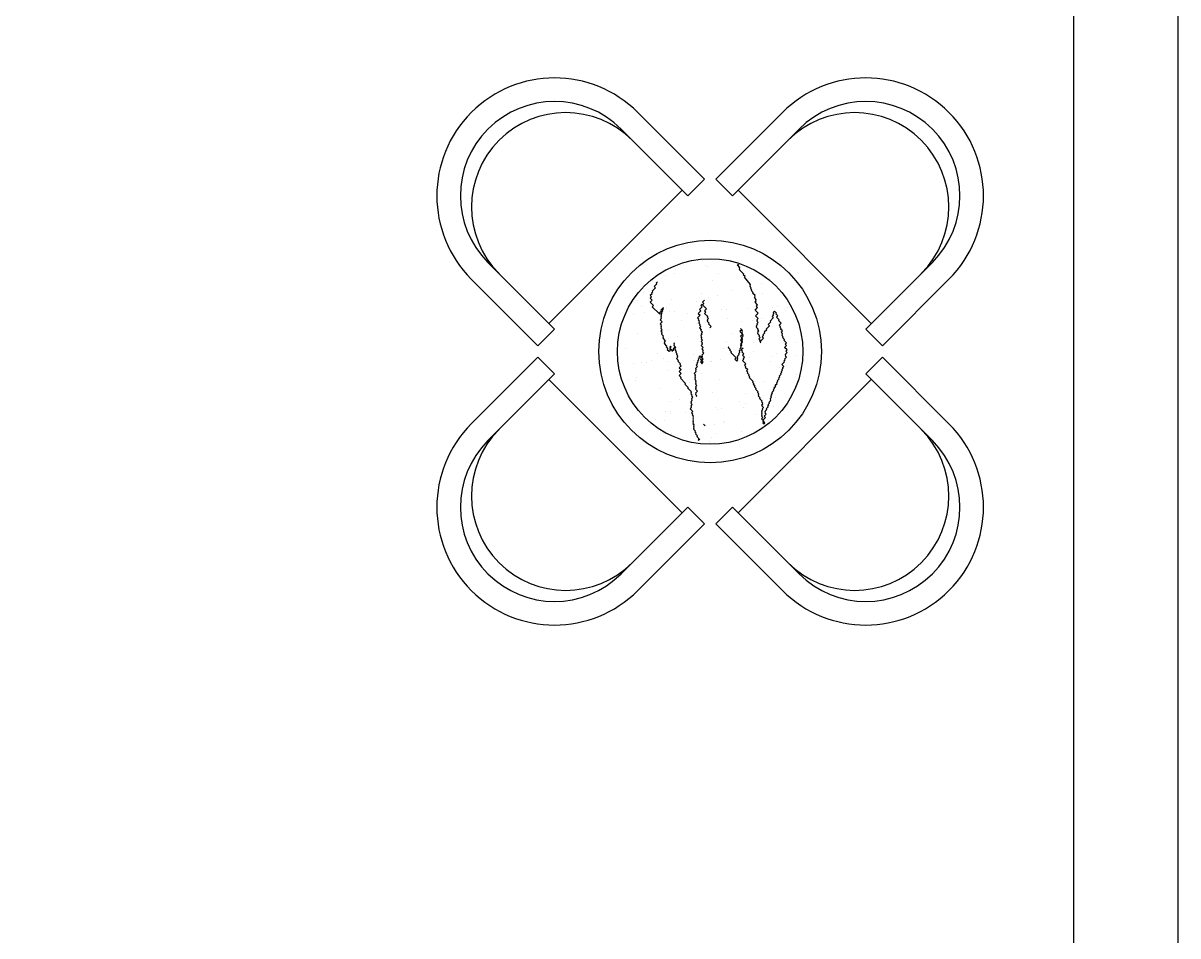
# Model space of a CAD drawing. Header units: inches. Extents: x 5.3 to 47.8, y 15.8 to 40.6.
# Drawn here: x 22.571 to 26.308, y 18.73 to 21.681 of the extents above; entities that cross this region are included whole.
import ezdxf

# ---------------------------------------------------------------- set-up
doc = ezdxf.new("R2010")
doc.units = ezdxf.units.IN
doc.header["$MEASUREMENT"] = 0
doc.layers.add('02', color=2, linetype='Continuous')
doc.layers.add('kadrbm', color=4, linetype='Continuous')

# ---------------------------------------------------------------- blocks, each defined once
blk = doc.blocks.new('kadrbm')
at = {"layer": 'kadrbm', "color": 4}
blk.add_lwpolyline([(0, 0), (0, 24.7972), (21, 24.7972), (21, 0), (0, 0)], close=True, dxfattribs=at)
blk.add_lwpolyline([(20.6631, 0.3257), (20.6631, 24.4603), (0.3369, 24.4603), (0.3369, 0.3257), (20.6631, 0.3257)], dxfattribs=at)

msp = doc.modelspace()

# ---------------------------------------------------------------- linework, layer by layer
at = {"layer": '02'}
for p, q in [((24.7757, 21.1769), (24.5602, 21.3925)), ((24.8129, 21.1769), (25.0285, 21.3925)), ((24.5063, 21.3386), (24.7219, 21.1231)), ((25.0823, 21.3386), (24.8668, 21.1231)), ((24.7219, 21.1231), (24.7757, 21.1769)), ((24.8668, 21.1231), (24.8129, 21.1769)), ((24.2728, 20.71), (24.7039, 21.141)), ((25.3158, 20.71), (24.8848, 21.141)), ((24.0753, 20.9075), (24.2908, 20.692)), ((24.7544, 20.9132), (24.7544, 20.9132)), ((24.7694, 20.9138), (24.7694, 20.9138)), ((24.7784, 20.8966), (24.7784, 20.8966)), ((24.7844, 20.8949), (24.7844, 20.8949)), ((24.8506, 20.9121), (24.8506, 20.9121)), ((24.8824, 20.8997), (24.8845, 20.9018)), ((24.8909, 20.8912), (24.8824, 20.8997)), ((24.8845, 20.9018), (24.8866, 20.8997)), ((24.8887, 20.8891), (24.8909, 20.8912)), ((25.5134, 20.9075), (25.2979, 20.692)), ((24.2369, 20.6381), (24.0214, 20.8537)), ((24.6497, 20.865), (24.6497, 20.865)), ((24.679, 20.8715), (24.679, 20.8715)), ((24.6821, 20.8853), (24.6821, 20.8853)), ((24.8207, 20.873), (24.8207, 20.873)), ((24.8909, 20.887), (24.8887, 20.8891)), ((24.8887, 20.8849), (24.8909, 20.887)), ((24.9036, 20.87), (24.8887, 20.8849)), ((24.9014, 20.8679), (24.9036, 20.87)), ((24.9078, 20.8616), (24.9014, 20.8679)), ((24.9057, 20.8595), (24.9078, 20.8616)), ((24.9247, 20.8362), (24.9057, 20.8595)), ((25.3518, 20.6381), (25.5673, 20.8537)), ((24.6176, 20.8255), (24.607, 20.8149)), ((24.6077, 20.8484), (24.6077, 20.8484)), ((24.6219, 20.8382), (24.6134, 20.8297)), ((24.6134, 20.8297), (24.6176, 20.8255)), ((24.624, 20.8445), (24.6198, 20.8403)), ((24.6198, 20.8403), (24.6219, 20.8382)), ((24.8015, 20.8481), (24.8015, 20.8481)), ((24.8628, 20.8175), (24.8628, 20.8175)), ((24.9141, 20.8467), (24.9163, 20.8489)), ((24.9226, 20.834), (24.9247, 20.8362)), ((24.9247, 20.8319), (24.9226, 20.834)), ((24.9226, 20.8298), (24.9247, 20.8319)), ((24.9268, 20.8256), (24.9226, 20.8298)), ((24.9247, 20.8235), (24.9268, 20.8256)), ((24.929, 20.8192), (24.9247, 20.8235)), ((24.9249, 20.8229), (24.9249, 20.8229)), ((24.9268, 20.8171), (24.929, 20.8192)), ((24.9332, 20.8108), (24.9268, 20.8171)), ((24.9605, 20.8396), (24.9605, 20.8396)), ((24.5585, 20.7844), (24.5585, 20.7844)), ((24.5777, 20.8094), (24.5777, 20.8094)), ((24.607, 20.8064), (24.6007, 20.8001)), ((24.6007, 20.8001), (24.6049, 20.7958)), ((24.6049, 20.7958), (24.6007, 20.7916)), ((24.6007, 20.7916), (24.607, 20.7852)), ((24.607, 20.7852), (24.6007, 20.7789)), ((24.6007, 20.7789), (24.6113, 20.7683)), ((24.6092, 20.8128), (24.6049, 20.8085)), ((24.6049, 20.8085), (24.607, 20.8064)), ((24.607, 20.8149), (24.6092, 20.8128)), ((24.6693, 20.7886), (24.6693, 20.7886)), ((24.7515, 20.7828), (24.7515, 20.7828)), ((24.7665, 20.8062), (24.7665, 20.8062)), ((24.7765, 20.7853), (24.7701, 20.7789)), ((24.7701, 20.7789), (24.7743, 20.7747)), ((24.7902, 20.793), (24.7902, 20.793)), ((24.8195, 20.7995), (24.8195, 20.7995)), ((24.9311, 20.8086), (24.9332, 20.8108)), ((24.9395, 20.8002), (24.9311, 20.8086)), ((24.9374, 20.798), (24.9395, 20.8002)), ((24.9395, 20.7959), (24.9374, 20.798)), ((24.9374, 20.7938), (24.9395, 20.7959)), ((24.9438, 20.7875), (24.9374, 20.7938)), ((24.9395, 20.779), (24.9438, 20.7832)), ((24.948, 20.7705), (24.9395, 20.779)), ((24.9416, 20.7853), (24.9438, 20.7875)), ((24.9438, 20.7832), (24.9416, 20.7853)), ((24.9453, 20.7825), (24.9453, 20.7825)), ((24.9645, 20.8075), (24.9645, 20.8075)), ((24.5716, 20.7665), (24.5716, 20.7665)), ((24.5832, 20.7449), (24.5832, 20.7449)), ((24.6113, 20.7683), (24.607, 20.7641)), ((24.607, 20.7641), (24.6303, 20.7408)), ((24.6303, 20.745), (24.6367, 20.7514)), ((24.6324, 20.7429), (24.6303, 20.745)), ((24.6303, 20.7408), (24.6324, 20.7429)), ((24.6346, 20.7535), (24.643, 20.7619)), ((24.6367, 20.7514), (24.6346, 20.7535)), ((24.6388, 20.745), (24.6346, 20.7408)), ((24.6409, 20.7514), (24.6367, 20.7471)), ((24.6367, 20.7471), (24.6388, 20.745)), ((24.643, 20.7577), (24.6388, 20.7535)), ((24.6388, 20.7535), (24.6409, 20.7514)), ((24.643, 20.7619), (24.6409, 20.7598)), ((24.6409, 20.7598), (24.643, 20.7577)), ((24.6525, 20.7625), (24.6525, 20.7625)), ((24.6641, 20.7484), (24.6641, 20.7484)), ((24.6791, 20.749), (24.6791, 20.749)), ((24.7215, 20.7438), (24.7215, 20.7438)), ((24.7498, 20.7521), (24.7498, 20.7521)), ((24.7637, 20.7514), (24.7553, 20.7429)), ((24.7553, 20.7429), (24.7616, 20.7366)), ((24.768, 20.7641), (24.7595, 20.7556)), ((24.7595, 20.7556), (24.7637, 20.7514)), ((24.768, 20.7726), (24.7637, 20.7683)), ((24.7637, 20.7683), (24.768, 20.7641)), ((24.7743, 20.7747), (24.7701, 20.7705)), ((24.7701, 20.7705), (24.7828, 20.7578)), ((24.7828, 20.7578), (24.7764, 20.7514)), ((24.7764, 20.7514), (24.7807, 20.7472)), ((24.7807, 20.7472), (24.7764, 20.7429)), ((24.7764, 20.7429), (24.787, 20.7323)), ((24.8307, 20.7557), (24.8307, 20.7557)), ((24.8457, 20.7563), (24.8457, 20.7563)), ((24.9165, 20.7594), (24.9165, 20.7594)), ((24.9395, 20.7536), (24.948, 20.762)), ((24.9501, 20.743), (24.9395, 20.7536)), ((24.9416, 20.7345), (24.9501, 20.743)), ((24.9438, 20.7663), (24.948, 20.7705)), ((24.948, 20.762), (24.9438, 20.7663)), ((25.0009, 20.743), (24.9967, 20.7388)), ((24.9974, 20.7629), (24.9974, 20.7629)), ((25.0031, 20.7494), (24.9988, 20.7451)), ((24.9988, 20.7451), (25.0009, 20.743)), ((25.0094, 20.743), (25.0031, 20.7494)), ((25.0073, 20.7409), (25.0094, 20.743)), ((25.0124, 20.7636), (25.0124, 20.7636)), ((25.045, 20.7605), (25.045, 20.7605)), ((24.5178, 20.7327), (24.5178, 20.7327)), ((24.5471, 20.7392), (24.5471, 20.7392)), ((24.6367, 20.7259), (24.6324, 20.7217)), ((24.6324, 20.7217), (24.6388, 20.7154)), ((24.6388, 20.7154), (24.6324, 20.709)), ((24.6324, 20.709), (24.6367, 20.7048)), ((24.6367, 20.7302), (24.6345, 20.7281)), ((24.6345, 20.7281), (24.6367, 20.7259)), ((24.6367, 20.7048), (24.6345, 20.7026)), ((24.6346, 20.7408), (24.6367, 20.7386)), ((24.6367, 20.7386), (24.6346, 20.7365)), ((24.6346, 20.7365), (24.6367, 20.7344)), ((24.6367, 20.7344), (24.6346, 20.7323)), ((24.6346, 20.7323), (24.6367, 20.7302)), ((24.7024, 20.7188), (24.7024, 20.7188)), ((24.7616, 20.7366), (24.7531, 20.7281)), ((24.7531, 20.7281), (24.7574, 20.7239)), ((24.7538, 20.7095), (24.7538, 20.7095)), ((24.7574, 20.7239), (24.7553, 20.7217)), ((24.7553, 20.7217), (24.7595, 20.7175)), ((24.7595, 20.7175), (24.7574, 20.7154)), ((24.7574, 20.7154), (24.7595, 20.7133)), ((24.7595, 20.7133), (24.7574, 20.7112)), ((24.7574, 20.7112), (24.7616, 20.7069)), ((24.7616, 20.7069), (24.7595, 20.7048)), ((24.7595, 20.7048), (24.7637, 20.7006)), ((24.787, 20.7323), (24.7849, 20.7302)), ((24.7849, 20.7302), (24.7891, 20.726)), ((24.7891, 20.726), (24.7849, 20.7218)), ((24.7849, 20.7218), (24.787, 20.7196)), ((24.787, 20.7196), (24.7849, 20.7175)), ((24.7849, 20.7175), (24.7913, 20.7112)), ((24.7913, 20.7112), (24.7891, 20.7091)), ((24.7891, 20.7091), (24.7976, 20.7006)), ((24.8509, 20.7271), (24.8509, 20.7271)), ((24.8953, 20.7173), (24.8953, 20.7173)), ((24.9307, 20.7211), (24.9307, 20.7211)), ((24.9501, 20.726), (24.9416, 20.7345)), ((24.9437, 20.7027), (24.948, 20.707)), ((24.9459, 20.7218), (24.9501, 20.726)), ((24.948, 20.7197), (24.9459, 20.7218)), ((24.9459, 20.7176), (24.948, 20.7197)), ((24.9501, 20.7133), (24.9459, 20.7176)), ((24.9459, 20.7091), (24.9501, 20.7133)), ((24.948, 20.707), (24.9459, 20.7091)), ((24.9472, 20.7385), (24.9472, 20.7385)), ((24.96, 20.7276), (24.96, 20.7276)), ((24.9903, 20.7155), (24.9819, 20.707)), ((24.9819, 20.707), (24.9861, 20.7028)), ((24.9988, 20.7282), (24.9882, 20.7176)), ((24.9882, 20.7176), (24.9903, 20.7155)), ((24.9988, 20.7367), (24.9946, 20.7324)), ((24.9946, 20.7324), (24.9988, 20.7282)), ((24.9967, 20.7388), (24.9988, 20.7367)), ((25.0136, 20.7345), (25.0073, 20.7409)), ((25.0094, 20.7303), (25.0136, 20.7345)), ((25.0179, 20.7218), (25.0094, 20.7303)), ((25.0157, 20.7197), (25.0179, 20.7218)), ((25.0242, 20.7112), (25.0157, 20.7197)), ((25.0179, 20.7049), (25.0242, 20.7112)), ((25.0221, 20.7007), (25.0179, 20.7049)), ((24.2908, 20.692), (24.2369, 20.6381)), ((24.5597, 20.6761), (24.5597, 20.6761)), ((24.6345, 20.7026), (24.6367, 20.7005)), ((24.6367, 20.7005), (24.6345, 20.6984)), ((24.6345, 20.6984), (24.6367, 20.6963)), ((24.6367, 20.6963), (24.6345, 20.6942)), ((24.6345, 20.6942), (24.6388, 20.6899)), ((24.6388, 20.6899), (24.6345, 20.6857)), ((24.6345, 20.6857), (24.6388, 20.6815)), ((24.6388, 20.6772), (24.6366, 20.6751)), ((24.6366, 20.6751), (24.643, 20.6688)), ((24.6388, 20.6815), (24.6367, 20.6794)), ((24.6367, 20.6794), (24.6388, 20.6772)), ((24.643, 20.6688), (24.6409, 20.6666)), ((24.656, 20.6875), (24.656, 20.6875)), ((24.6876, 20.6672), (24.6876, 20.6672)), ((24.7637, 20.7006), (24.7595, 20.6963)), ((24.7595, 20.6963), (24.7658, 20.69)), ((24.7658, 20.69), (24.7637, 20.6879)), ((24.7637, 20.6879), (24.7701, 20.6815)), ((24.768, 20.6752), (24.7637, 20.6709)), ((24.7637, 20.6709), (24.7658, 20.6688)), ((24.7658, 20.6688), (24.7637, 20.6667)), ((24.7637, 20.6667), (24.7679, 20.6625)), ((24.7701, 20.6815), (24.7658, 20.6773)), ((24.7658, 20.6773), (24.768, 20.6752)), ((24.793, 20.6906), (24.793, 20.6906)), ((24.7976, 20.7006), (24.7934, 20.6963)), ((24.8653, 20.6782), (24.8653, 20.6782)), ((24.8971, 20.69), (24.8908, 20.6837)), ((24.8908, 20.6837), (24.8993, 20.6752)), ((24.8929, 20.6943), (24.8971, 20.69)), ((24.8993, 20.6879), (24.8929, 20.6943)), ((24.8993, 20.6752), (24.8929, 20.6688)), ((24.8929, 20.6688), (24.8971, 20.6646)), ((24.8971, 20.6858), (24.8993, 20.6879)), ((24.8993, 20.6837), (24.8971, 20.6858)), ((24.8993, 20.6794), (24.8971, 20.6816)), ((24.8971, 20.6773), (24.8993, 20.6794)), ((24.9014, 20.6731), (24.8971, 20.6773)), ((24.8971, 20.6646), (24.9014, 20.6689)), ((24.8993, 20.671), (24.9014, 20.6731)), ((24.9014, 20.6689), (24.8993, 20.671)), ((24.9459, 20.7006), (24.9437, 20.7027)), ((24.9437, 20.6985), (24.9459, 20.7006)), ((24.9501, 20.6922), (24.9437, 20.6985)), ((24.948, 20.69), (24.9501, 20.6922)), ((24.9522, 20.6858), (24.948, 20.69)), ((24.948, 20.6816), (24.9522, 20.6858)), ((24.9501, 20.6795), (24.948, 20.6816)), ((24.948, 20.6773), (24.9501, 20.6795)), ((24.9543, 20.671), (24.948, 20.6773)), ((24.9522, 20.6689), (24.9543, 20.671)), ((24.9564, 20.6646), (24.9522, 20.6689)), ((24.967, 20.671), (24.9628, 20.6668)), ((24.9628, 20.6668), (24.967, 20.6625)), ((24.9713, 20.6795), (24.9649, 20.6731)), ((24.9649, 20.6731), (24.967, 20.671)), ((24.9776, 20.6901), (24.9691, 20.6816)), ((24.9691, 20.6816), (24.9713, 20.6795)), ((24.9861, 20.7028), (24.9755, 20.6922)), ((24.9755, 20.6922), (24.9776, 20.6901)), ((25.02, 20.6985), (25.0221, 20.7007)), ((25.0242, 20.6943), (25.02, 20.6985)), ((25.0221, 20.6922), (25.0242, 20.6943)), ((25.0284, 20.6858), (25.0221, 20.6922)), ((25.0242, 20.6816), (25.0284, 20.6858)), ((25.0284, 20.6774), (25.0242, 20.6816)), ((25.0263, 20.6752), (25.0284, 20.6774)), ((25.0284, 20.6731), (25.0263, 20.6752)), ((25.0263, 20.671), (25.0284, 20.6731)), ((25.0306, 20.6668), (25.0263, 20.671)), ((25.0284, 20.6647), (25.0306, 20.6668)), ((25.2979, 20.692), (25.3518, 20.6381)), ((24.5206, 20.6302), (24.5206, 20.6302)), ((24.6409, 20.6666), (24.643, 20.6645)), ((24.643, 20.6645), (24.6409, 20.6624)), ((24.6409, 20.6624), (24.6493, 20.6539)), ((24.6493, 20.6539), (24.6451, 20.6497)), ((24.6451, 20.6497), (24.6472, 20.6476)), ((24.6472, 20.6476), (24.6451, 20.6455)), ((24.6451, 20.6455), (24.6536, 20.637)), ((24.6536, 20.637), (24.6515, 20.6349)), ((24.6515, 20.6349), (24.6578, 20.6285)), ((24.6523, 20.6536), (24.6523, 20.6536)), ((24.6583, 20.6607), (24.6583, 20.6607)), ((24.6642, 20.6349), (24.6663, 20.637)), ((24.6684, 20.6349), (24.6642, 20.6307)), ((24.6663, 20.6328), (24.6642, 20.6349)), ((24.6642, 20.6307), (24.6663, 20.6328)), ((24.6642, 20.6307), (24.6726, 20.6222)), ((24.6663, 20.6285), (24.6642, 20.6307)), ((24.6663, 20.637), (24.6684, 20.6349)), ((24.6748, 20.6285), (24.6811, 20.6349)), ((24.6769, 20.6476), (24.679, 20.6455)), ((24.6769, 20.6434), (24.679, 20.6455)), ((24.679, 20.6412), (24.6769, 20.6434)), ((24.6769, 20.6391), (24.679, 20.6412)), ((24.6769, 20.6391), (24.6832, 20.6328)), ((24.6832, 20.6328), (24.679, 20.6285)), ((24.7679, 20.6625), (24.7658, 20.6603)), ((24.7658, 20.6603), (24.7701, 20.6561)), ((24.7701, 20.6561), (24.7658, 20.6519)), ((24.7658, 20.6519), (24.7701, 20.6476)), ((24.7701, 20.6434), (24.7658, 20.6392)), ((24.7658, 20.6392), (24.7722, 20.6328)), ((24.7701, 20.6476), (24.7679, 20.6455)), ((24.7679, 20.6455), (24.7701, 20.6434)), ((24.7722, 20.6328), (24.7679, 20.6286)), ((24.8382, 20.6304), (24.8382, 20.6304)), ((24.8462, 20.6532), (24.8462, 20.6532)), ((24.8548, 20.635), (24.8527, 20.6328)), ((24.8527, 20.6328), (24.859, 20.6265)), ((24.8908, 20.6286), (24.895, 20.6328)), ((24.8971, 20.6604), (24.8929, 20.6561)), ((24.8929, 20.6561), (24.8992, 20.6498)), ((24.8929, 20.6434), (24.8971, 20.6477)), ((24.895, 20.6413), (24.8929, 20.6434)), ((24.8929, 20.6392), (24.895, 20.6413)), ((24.895, 20.6371), (24.8929, 20.6392)), ((24.8929, 20.635), (24.8971, 20.6392)), ((24.895, 20.6328), (24.8929, 20.635)), ((24.8971, 20.6646), (24.895, 20.6625)), ((24.895, 20.6625), (24.8971, 20.6604)), ((24.895, 20.6498), (24.8992, 20.654)), ((24.8992, 20.6498), (24.895, 20.6456)), ((24.8971, 20.6477), (24.895, 20.6498)), ((24.895, 20.6456), (24.8971, 20.6434)), ((24.8971, 20.6434), (24.895, 20.6413)), ((24.895, 20.6413), (24.8971, 20.6392)), ((24.9014, 20.6307), (24.895, 20.6244)), ((24.8993, 20.6583), (24.8971, 20.6646)), ((24.8971, 20.6604), (24.8993, 20.6625)), ((24.8971, 20.6561), (24.8993, 20.6583)), ((24.8992, 20.654), (24.8971, 20.6561)), ((24.9353, 20.648), (24.9353, 20.648)), ((24.9522, 20.6604), (24.9564, 20.6646)), ((24.9564, 20.6562), (24.9522, 20.6604)), ((24.9543, 20.654), (24.9564, 20.6562)), ((24.9585, 20.6498), (24.9543, 20.654)), ((24.967, 20.6625), (24.9564, 20.6519)), ((24.9564, 20.6519), (24.9585, 20.6498)), ((24.9585, 20.6498), (24.9564, 20.6477)), ((25.0348, 20.6583), (25.0284, 20.6647)), ((25.0317, 20.6594), (25.0317, 20.6594)), ((25.0327, 20.6562), (25.0348, 20.6583)), ((25.0411, 20.6477), (25.0327, 20.6562)), ((25.0348, 20.6329), (25.0411, 20.6392)), ((25.0432, 20.6244), (25.0348, 20.6329)), ((25.0369, 20.6435), (25.0411, 20.6477)), ((25.0411, 20.6392), (25.0369, 20.6435)), ((25.0391, 20.6517), (25.0391, 20.6517)), ((25.0712, 20.6491), (25.0712, 20.6491)), ((24.2369, 20.6009), (24.0214, 20.3854)), ((24.2908, 20.5471), (24.2369, 20.6009)), ((24.6224, 20.6146), (24.6224, 20.6146)), ((24.6441, 20.597), (24.6441, 20.597)), ((24.6578, 20.6285), (24.6557, 20.6264)), ((24.6557, 20.6264), (24.662, 20.6201)), ((24.662, 20.6201), (24.6663, 20.6243)), ((24.6642, 20.6264), (24.6663, 20.6285)), ((24.6663, 20.6243), (24.6642, 20.6264)), ((24.6705, 20.6201), (24.6769, 20.6264)), ((24.6726, 20.6222), (24.6705, 20.6201)), ((24.6769, 20.6264), (24.6748, 20.6285)), ((24.679, 20.6285), (24.6832, 20.6243)), ((24.6832, 20.6243), (24.6811, 20.6222)), ((24.6811, 20.6222), (24.6853, 20.618)), ((24.6853, 20.618), (24.6832, 20.6158)), ((24.6832, 20.6158), (24.6875, 20.6116)), ((24.6875, 20.6116), (24.6853, 20.6095)), ((24.6853, 20.6095), (24.6896, 20.6052)), ((24.6896, 20.601), (24.6853, 20.5968)), ((24.6853, 20.5968), (24.6917, 20.5904)), ((24.6896, 20.6052), (24.6875, 20.6031)), ((24.6875, 20.6031), (24.6896, 20.601)), ((24.7404, 20.6084), (24.7404, 20.6084)), ((24.7573, 20.5926), (24.7531, 20.5883)), ((24.7595, 20.5989), (24.7552, 20.5947)), ((24.7552, 20.5947), (24.7573, 20.5926)), ((24.7616, 20.6053), (24.7573, 20.601)), ((24.7573, 20.601), (24.7595, 20.5989)), ((24.7722, 20.5947), (24.7616, 20.6053)), ((24.7637, 20.5989), (24.7658, 20.601)), ((24.7658, 20.5968), (24.7637, 20.5989)), ((24.7637, 20.5947), (24.7658, 20.5968)), ((24.7679, 20.5904), (24.7637, 20.5947)), ((24.7637, 20.5862), (24.7722, 20.5947)), ((24.7679, 20.6286), (24.7722, 20.6243)), ((24.7743, 20.6137), (24.7679, 20.6074)), ((24.7679, 20.6074), (24.77, 20.6053)), ((24.77, 20.6053), (24.7679, 20.6032)), ((24.7679, 20.6032), (24.77, 20.601)), ((24.77, 20.601), (24.7679, 20.5989)), ((24.7722, 20.6243), (24.7701, 20.6222)), ((24.7701, 20.6222), (24.7722, 20.6201)), ((24.7722, 20.6201), (24.7701, 20.618)), ((24.7701, 20.618), (24.7743, 20.6137)), ((24.8281, 20.5952), (24.8281, 20.5952)), ((24.859, 20.6265), (24.8569, 20.6244)), ((24.8569, 20.6244), (24.8632, 20.618)), ((24.8632, 20.618), (24.8611, 20.6159)), ((24.8611, 20.6159), (24.8781, 20.599)), ((24.8781, 20.599), (24.8738, 20.5947)), ((24.8738, 20.5947), (24.8802, 20.5884)), ((24.8802, 20.5884), (24.8844, 20.5926)), ((24.8823, 20.6032), (24.8886, 20.6095)), ((24.8844, 20.6011), (24.8823, 20.6032)), ((24.8823, 20.599), (24.8844, 20.6011)), ((24.8844, 20.5968), (24.8823, 20.599)), ((24.8823, 20.5947), (24.8844, 20.5968)), ((24.8844, 20.5926), (24.8823, 20.5947)), ((24.8865, 20.6117), (24.8908, 20.6159)), ((24.8886, 20.6095), (24.8865, 20.6117)), ((24.8886, 20.6223), (24.8929, 20.6265)), ((24.8908, 20.6201), (24.8886, 20.6223)), ((24.8886, 20.618), (24.8908, 20.6201)), ((24.8908, 20.6159), (24.8886, 20.618)), ((24.895, 20.6244), (24.8992, 20.6201)), ((24.8992, 20.6201), (24.8971, 20.618)), ((24.8971, 20.618), (24.9035, 20.6117)), ((24.9035, 20.6117), (24.8992, 20.6074)), ((24.8992, 20.6074), (24.9056, 20.6011)), ((24.9035, 20.5947), (24.8992, 20.5905)), ((24.9056, 20.6011), (24.9013, 20.5968)), ((24.9013, 20.5968), (24.9035, 20.5947)), ((24.9071, 20.5982), (24.9071, 20.5982)), ((24.9221, 20.5988), (24.9221, 20.5988)), ((24.9335, 20.6186), (24.9335, 20.6186)), ((24.9928, 20.6019), (24.9928, 20.6019)), ((25.0092, 20.6126), (25.0092, 20.6126)), ((25.0326, 20.5884), (25.0369, 20.5927)), ((25.0348, 20.5948), (25.0411, 20.6011)), ((25.0369, 20.5927), (25.0348, 20.5948)), ((25.0369, 20.6096), (25.0432, 20.616)), ((25.039, 20.6075), (25.0369, 20.6096)), ((25.0369, 20.6054), (25.039, 20.6075)), ((25.0411, 20.6011), (25.0369, 20.6054)), ((25.039, 20.6202), (25.0432, 20.6244)), ((25.0432, 20.616), (25.039, 20.6202)), ((25.0737, 20.6054), (25.0737, 20.6054)), ((25.0887, 20.6061), (25.0887, 20.6061)), ((25.2979, 20.5471), (25.3518, 20.6009)), ((25.3518, 20.6009), (25.5673, 20.3854)), ((24.547, 20.5795), (24.547, 20.5795)), ((24.5738, 20.5836), (24.5738, 20.5836)), ((24.5888, 20.5843), (24.5888, 20.5843)), ((24.6032, 20.5896), (24.6032, 20.5896)), ((24.6595, 20.5874), (24.6595, 20.5874)), ((24.6611, 20.5582), (24.6611, 20.5582)), ((24.6917, 20.5904), (24.6896, 20.5883)), ((24.6896, 20.5883), (24.698, 20.5798)), ((24.7001, 20.5735), (24.6938, 20.5671)), ((24.6938, 20.5671), (24.7001, 20.5608)), ((24.7001, 20.5608), (24.6938, 20.5544)), ((24.698, 20.5798), (24.6959, 20.5777)), ((24.6959, 20.5777), (24.7001, 20.5735)), ((24.7404, 20.5909), (24.7404, 20.5909)), ((24.7531, 20.5714), (24.7467, 20.565)), ((24.7467, 20.565), (24.7489, 20.5629)), ((24.7489, 20.5629), (24.7467, 20.5608)), ((24.7467, 20.5608), (24.7489, 20.5587)), ((24.7489, 20.5587), (24.7467, 20.5566)), ((24.7467, 20.5566), (24.7489, 20.5544)), ((24.7531, 20.5799), (24.7489, 20.5756)), ((24.7489, 20.5756), (24.7531, 20.5714)), ((24.7552, 20.5862), (24.751, 20.582)), ((24.751, 20.582), (24.7531, 20.5799)), ((24.7531, 20.5883), (24.7552, 20.5862)), ((24.7554, 20.5915), (24.7554, 20.5915)), ((24.77, 20.5799), (24.7637, 20.5862)), ((24.7679, 20.5904), (24.7722, 20.5862)), ((24.7722, 20.5862), (24.7679, 20.582)), ((24.7679, 20.582), (24.77, 20.5799)), ((24.7961, 20.588), (24.7961, 20.588)), ((24.7988, 20.5887), (24.7988, 20.5887)), ((24.8992, 20.5905), (24.9098, 20.5799)), ((24.9098, 20.5799), (24.9056, 20.5757)), ((24.9056, 20.5757), (24.9098, 20.5714)), ((24.9098, 20.5714), (24.9077, 20.5693)), ((24.9077, 20.5693), (24.9162, 20.5608)), ((24.9162, 20.5608), (24.9119, 20.5566)), ((24.9119, 20.5566), (24.9162, 20.5524)), ((24.99, 20.5877), (24.99, 20.5877)), ((25.0197, 20.569), (25.0197, 20.569)), ((25.0242, 20.5545), (25.0284, 20.5588)), ((25.0263, 20.5778), (25.0348, 20.5863)), ((25.0326, 20.5715), (25.0263, 20.5778)), ((25.0263, 20.5609), (25.0305, 20.5651)), ((25.0284, 20.5588), (25.0263, 20.5609)), ((25.0284, 20.5672), (25.0326, 20.5715)), ((25.0305, 20.5651), (25.0284, 20.5672)), ((25.0348, 20.5863), (25.0326, 20.5884)), ((24.0753, 20.3315), (24.2908, 20.5471)), ((24.7039, 20.098), (24.2728, 20.5291)), ((24.5264, 20.5283), (24.5264, 20.5283)), ((24.5531, 20.5244), (24.5531, 20.5244)), ((24.5557, 20.5348), (24.5557, 20.5348)), ((24.6938, 20.5544), (24.7001, 20.5481)), ((24.7001, 20.5481), (24.6938, 20.5417)), ((24.6938, 20.5417), (24.7001, 20.5354)), ((24.7001, 20.5354), (24.698, 20.5332)), ((24.698, 20.5332), (24.715, 20.5163)), ((24.7285, 20.518), (24.7285, 20.518)), ((24.7489, 20.5544), (24.7425, 20.5481)), ((24.7425, 20.5481), (24.7467, 20.5438)), ((24.7467, 20.5438), (24.7446, 20.5417)), ((24.7446, 20.5417), (24.7467, 20.5396)), ((24.7467, 20.5396), (24.7446, 20.5375)), ((24.7446, 20.5375), (24.7467, 20.5354)), ((24.7467, 20.5354), (24.7446, 20.5333)), ((24.7446, 20.5333), (24.7467, 20.5311)), ((24.7467, 20.5311), (24.7446, 20.529)), ((24.7446, 20.529), (24.7488, 20.5248)), ((24.7488, 20.5248), (24.7467, 20.5227)), ((24.7467, 20.5227), (24.7488, 20.5206)), ((24.7488, 20.5206), (24.7467, 20.5184)), ((24.7467, 20.5184), (24.7488, 20.5163)), ((24.747, 20.524), (24.747, 20.524)), ((24.7662, 20.549), (24.7662, 20.549)), ((24.8249, 20.5293), (24.8249, 20.5293)), ((25.3158, 20.5291), (24.8848, 20.098)), ((24.9162, 20.5524), (24.914, 20.5503)), ((24.914, 20.5503), (24.9204, 20.5439)), ((24.9204, 20.5439), (24.9183, 20.5418)), ((24.9183, 20.5418), (24.9225, 20.5376)), ((24.9225, 20.5376), (24.9204, 20.5354)), ((24.9204, 20.5354), (24.9331, 20.5227)), ((24.9226, 20.5514), (24.9226, 20.5514)), ((24.9331, 20.5227), (24.931, 20.5206)), ((24.931, 20.5206), (24.9352, 20.5164)), ((24.9399, 20.5224), (24.9399, 20.5224)), ((24.9686, 20.5232), (24.9686, 20.5232)), ((25.0093, 20.5185), (25.0136, 20.5228)), ((25.0114, 20.5164), (25.0093, 20.5185)), ((25.0114, 20.5249), (25.0178, 20.5312)), ((25.0136, 20.5228), (25.0114, 20.5249)), ((25.0157, 20.5334), (25.0199, 20.5376)), ((25.0178, 20.5312), (25.0157, 20.5334)), ((25.0178, 20.5397), (25.0242, 20.5461)), ((25.0199, 20.5376), (25.0178, 20.5397)), ((25.022, 20.5482), (25.0263, 20.5524)), ((25.0242, 20.5461), (25.022, 20.5482)), ((25.0263, 20.5524), (25.0242, 20.5545)), ((25.074, 20.5466), (25.074, 20.5466)), ((25.5134, 20.3315), (25.2979, 20.5471)), ((24.6314, 20.5004), (24.6314, 20.5004)), ((24.715, 20.5163), (24.7128, 20.5142)), ((24.7128, 20.5142), (24.7234, 20.5036)), ((24.7234, 20.5036), (24.7213, 20.5015)), ((24.7213, 20.5015), (24.734, 20.4888)), ((24.734, 20.4888), (24.7319, 20.4867)), ((24.7319, 20.4867), (24.734, 20.4845)), ((24.734, 20.4845), (24.7319, 20.4824)), ((24.7319, 20.4824), (24.7361, 20.4782)), ((24.7488, 20.5163), (24.7467, 20.5142)), ((24.7467, 20.5142), (24.751, 20.51)), ((24.751, 20.51), (24.7467, 20.5057)), ((24.7467, 20.5057), (24.7488, 20.5036)), ((24.7488, 20.5036), (24.7467, 20.5015)), ((24.7467, 20.5015), (24.7488, 20.4994)), ((24.7488, 20.4994), (24.7467, 20.4973)), ((24.7467, 20.4973), (24.7531, 20.4909)), ((24.7531, 20.4909), (24.7467, 20.4846)), ((24.7467, 20.4846), (24.7488, 20.4824)), ((24.7488, 20.4824), (24.7467, 20.4803)), ((24.7467, 20.4803), (24.7509, 20.4761)), ((24.8016, 20.4862), (24.8016, 20.4862)), ((24.91, 20.4834), (24.91, 20.4834)), ((24.9352, 20.5164), (24.9331, 20.5143)), ((24.9331, 20.5143), (24.9394, 20.5079)), ((24.9394, 20.5079), (24.9373, 20.5058)), ((24.9373, 20.5058), (24.9437, 20.4994)), ((24.9393, 20.5167), (24.9393, 20.5167)), ((24.9437, 20.4994), (24.9416, 20.4973)), ((24.9416, 20.4973), (24.95, 20.4889)), ((24.95, 20.4889), (24.9479, 20.4867)), ((24.9479, 20.4867), (24.9521, 20.4825)), ((24.9521, 20.4825), (24.95, 20.4804)), ((24.95, 20.4804), (24.9521, 20.4783)), ((24.9924, 20.4804), (24.9966, 20.4846)), ((24.9945, 20.4783), (24.9924, 20.4804)), ((24.9945, 20.4868), (25.0008, 20.4931)), ((24.9966, 20.4846), (24.9945, 20.4868)), ((24.9987, 20.4952), (25.003, 20.4995)), ((25.0008, 20.4931), (24.9987, 20.4952)), ((25.0009, 20.5016), (25.0072, 20.5079)), ((25.003, 20.4995), (25.0009, 20.5016)), ((25.0051, 20.5101), (25.0114, 20.5164)), ((25.0072, 20.5079), (25.0051, 20.5101)), ((24.5337, 20.4783), (24.5337, 20.4783)), ((24.6669, 20.4563), (24.6669, 20.4563)), ((24.6962, 20.4628), (24.6962, 20.4628)), ((24.7361, 20.4613), (24.7319, 20.457)), ((24.7319, 20.457), (24.734, 20.4549)), ((24.734, 20.4549), (24.7319, 20.4528)), ((24.7319, 20.4528), (24.7361, 20.4485)), ((24.7361, 20.4485), (24.7319, 20.4443)), ((24.7319, 20.4443), (24.734, 20.4422)), ((24.7361, 20.4782), (24.734, 20.4761)), ((24.734, 20.4761), (24.7382, 20.4718)), ((24.7382, 20.4718), (24.734, 20.4676)), ((24.734, 20.4676), (24.7361, 20.4655)), ((24.7361, 20.4655), (24.734, 20.4634)), ((24.734, 20.4634), (24.7361, 20.4613)), ((24.7509, 20.4761), (24.7488, 20.474)), ((24.8908, 20.4584), (24.8908, 20.4584)), ((24.9093, 20.4502), (24.9093, 20.4502)), ((24.9521, 20.4783), (24.95, 20.4761)), ((24.95, 20.4761), (24.9564, 20.4698)), ((24.9564, 20.4698), (24.9542, 20.4677)), ((24.9542, 20.4677), (24.9627, 20.4592)), ((24.9627, 20.4592), (24.9606, 20.4571)), ((24.9606, 20.4571), (24.9648, 20.4529)), ((24.9648, 20.4486), (24.9606, 20.4444)), ((24.9606, 20.4444), (24.9669, 20.438)), ((24.9648, 20.4529), (24.9627, 20.4507)), ((24.9627, 20.4507), (24.9648, 20.4486)), ((24.9797, 20.4423), (24.9839, 20.4465)), ((24.9818, 20.4486), (24.986, 20.4529)), ((24.9839, 20.4465), (24.9818, 20.4486)), ((24.9839, 20.455), (24.9902, 20.4613)), ((24.986, 20.4529), (24.9839, 20.455)), ((24.9881, 20.4677), (24.9924, 20.4719)), ((24.9903, 20.4656), (24.9881, 20.4677)), ((24.9881, 20.4635), (24.9903, 20.4656)), ((24.9902, 20.4613), (24.9881, 20.4635)), ((24.9903, 20.474), (24.9945, 20.4783)), ((24.9924, 20.4719), (24.9903, 20.474)), ((25.007, 20.4723), (25.007, 20.4723)), ((24.5692, 20.4226), (24.5692, 20.4226)), ((24.6501, 20.4261), (24.6501, 20.4261)), ((24.6651, 20.4268), (24.6651, 20.4268)), ((24.667, 20.4197), (24.667, 20.4197)), ((24.7158, 20.4213), (24.7158, 20.4213)), ((24.734, 20.438), (24.7298, 20.4337)), ((24.7298, 20.4337), (24.7382, 20.4252)), ((24.734, 20.4422), (24.7319, 20.4401)), ((24.7319, 20.4401), (24.734, 20.438)), ((24.7382, 20.4252), (24.734, 20.421)), ((24.734, 20.421), (24.7382, 20.4168)), ((24.7358, 20.4299), (24.7358, 20.4299)), ((24.7382, 20.4168), (24.7361, 20.4147)), ((24.7361, 20.4147), (24.7403, 20.4104)), ((24.7403, 20.4104), (24.7382, 20.4083)), ((24.7382, 20.4083), (24.7403, 20.4062)), ((24.813, 20.4389), (24.813, 20.4389)), ((24.8168, 20.4334), (24.8168, 20.4334)), ((24.8318, 20.434), (24.8318, 20.434)), ((24.9025, 20.4371), (24.9025, 20.4371)), ((24.9421, 20.4142), (24.9421, 20.4142)), ((24.9648, 20.4317), (24.9606, 20.4274)), ((24.9606, 20.4274), (24.9627, 20.4253)), ((24.9627, 20.4253), (24.9606, 20.4232)), ((24.9606, 20.4232), (24.9627, 20.4211)), ((24.9627, 20.4211), (24.9606, 20.419)), ((24.9606, 20.419), (24.9627, 20.4169)), ((24.9627, 20.4169), (24.9606, 20.4147)), ((24.9606, 20.4147), (24.9627, 20.4126)), ((24.9627, 20.4126), (24.9606, 20.4105)), ((24.9606, 20.4105), (24.9648, 20.4063)), ((24.9648, 20.4063), (24.9606, 20.402)), ((24.9669, 20.438), (24.9627, 20.4338)), ((24.9627, 20.4338), (24.9648, 20.4317)), ((24.9648, 20.3978), (24.9733, 20.4063)), ((24.9691, 20.4105), (24.9754, 20.4169)), ((24.9733, 20.4063), (24.9691, 20.4105)), ((24.9712, 20.4253), (24.9775, 20.4317)), ((24.9733, 20.4232), (24.9712, 20.4253)), ((24.9712, 20.4211), (24.9733, 20.4232)), ((24.9754, 20.4169), (24.9712, 20.4211)), ((24.9754, 20.4338), (24.9818, 20.4402)), ((24.9775, 20.4317), (24.9754, 20.4338)), ((24.9818, 20.4402), (24.9797, 20.4423)), ((24.9834, 20.4407), (24.9834, 20.4407)), ((24.9984, 20.4413), (24.9984, 20.4413)), ((24.6181, 20.3993), (24.6181, 20.3993)), ((24.6478, 20.3948), (24.6478, 20.3948)), ((24.7382, 20.4041), (24.7403, 20.402)), ((24.7403, 20.402), (24.7382, 20.3998)), ((24.7403, 20.3977), (24.7382, 20.3956)), ((24.7382, 20.3956), (24.7403, 20.3935)), ((24.7403, 20.3935), (24.7382, 20.3914)), ((24.7382, 20.3914), (24.7403, 20.3892)), ((24.7403, 20.3892), (24.7382, 20.3871)), ((24.7382, 20.3871), (24.7424, 20.3829)), ((24.7424, 20.3829), (24.7403, 20.3808)), ((24.7403, 20.3808), (24.7424, 20.3787)), ((24.7424, 20.3787), (24.7403, 20.3765)), ((24.7403, 20.3765), (24.7424, 20.3744)), ((24.7424, 20.3744), (24.7403, 20.3723)), ((24.7403, 20.3723), (24.7424, 20.3702)), ((24.7424, 20.3702), (24.7403, 20.3681)), ((24.7403, 20.3681), (24.7467, 20.3617)), ((24.773, 20.384), (24.7779, 20.3791)), ((24.8074, 20.3844), (24.8074, 20.3844)), ((24.8367, 20.3909), (24.8367, 20.3909)), ((24.8408, 20.3932), (24.8408, 20.3932)), ((24.9606, 20.402), (24.9669, 20.3957)), ((24.969, 20.3936), (24.9648, 20.3978)), ((24.9669, 20.3957), (24.9648, 20.3936)), ((24.9648, 20.3936), (24.9669, 20.3914)), ((24.9669, 20.3914), (24.9648, 20.3893)), ((24.9648, 20.3893), (24.969, 20.3851)), ((24.9669, 20.3914), (24.969, 20.3936)), ((24.9712, 20.3872), (24.9669, 20.3914)), ((24.969, 20.3851), (24.9712, 20.3872)), ((24.6698, 20.3539), (24.6698, 20.3539)), ((24.7467, 20.3617), (24.7446, 20.3596)), ((24.7446, 20.3596), (24.7488, 20.3554)), ((24.7488, 20.3554), (24.7467, 20.3532)), ((24.7467, 20.3532), (24.753, 20.3469)), ((24.753, 20.3469), (24.7509, 20.3448)), ((24.7509, 20.3448), (24.7615, 20.3342)), ((24.7572, 20.3342), (24.7551, 20.3363)), ((24.7594, 20.3363), (24.7551, 20.3321)), ((24.7551, 20.3321), (24.7572, 20.3342)), ((24.7615, 20.3342), (24.7594, 20.3363)), ((24.8002, 20.3422), (24.8002, 20.3422)), ((24.8108, 20.3542), (24.8108, 20.3542)), ((24.8974, 20.3598), (24.8974, 20.3598)), ((24.7917, 20.3292), (24.7917, 20.3292)), ((24.5063, 19.9005), (24.7219, 20.116)), ((24.7219, 20.116), (24.7757, 20.0621)), ((24.8668, 20.116), (24.8129, 20.0621)), ((25.0823, 19.9005), (24.8668, 20.116)), ((24.7757, 20.0621), (24.5602, 19.8466)), ((24.8129, 20.0621), (25.0285, 19.8466))]:
    msp.add_line(p, q, dxfattribs=at)
for radius in [0.36, 0.3]:
    msp.add_circle((24.7943, 20.6195), radius, dxfattribs=at)
for centre, radius, start, end in [((24.2908, 21.1231), 0.381, 45, 225), ((25.2979, 21.1231), 0.381, 315, 135), ((24.2908, 21.1231), 0.3048, 45, 225), ((25.2979, 21.1231), 0.3048, 315, 135), ((24.3267, 21.0871), 0.3048, 45, 225), ((25.262, 21.0871), 0.3048, 315, 135), ((24.2908, 20.116), 0.381, 135, 315), ((25.2979, 20.116), 0.381, 225, 45), ((24.2908, 20.116), 0.3048, 135, 315), ((24.3267, 20.1519), 0.3048, 135, 315), ((25.262, 20.1519), 0.3048, 225, 45), ((25.2979, 20.116), 0.3048, 225, 45)]:
    msp.add_arc(centre, radius, start, end, dxfattribs=at)

# ---------------------------------------------------------------- block references
at = {"layer": 'kadrbm'}
msp.add_blockref('kadrbm', (5.3081, 15.7779), dxfattribs=at)

doc.saveas('drawing.dxf')
